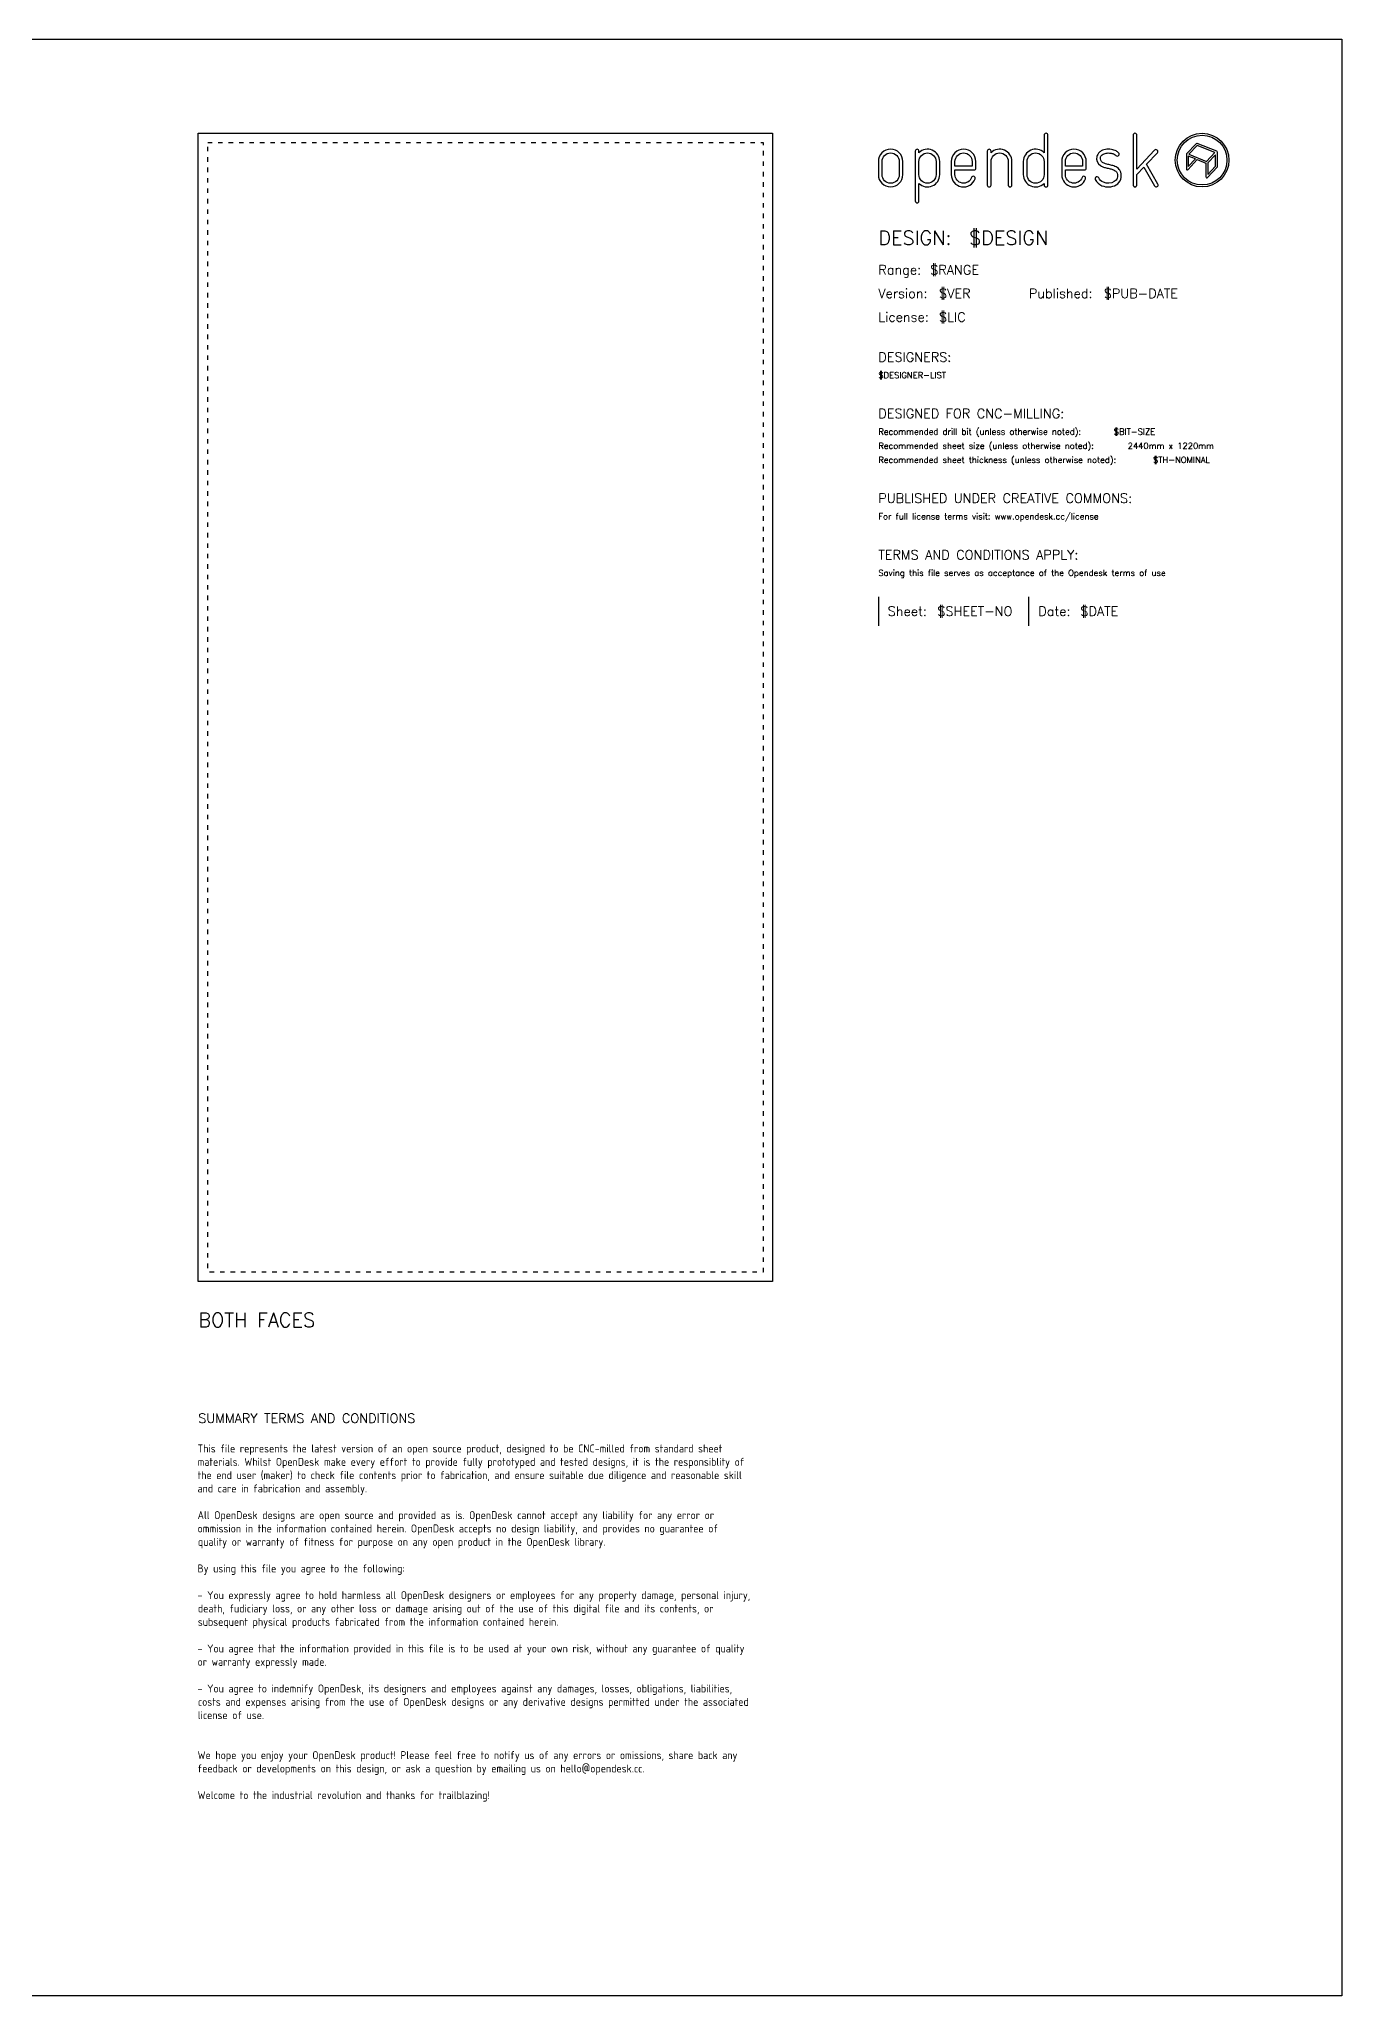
# Model space of a CAD drawing. Extents: x 7129 to 13309, y -300 to 4158.
# Drawn here: x 10541 to 13309, y 0 to 4158 of the extents above; entities that cross this region are included whole.
import ezdxf
from ezdxf.enums import TextEntityAlignment as Align

# ---------------------------------------------------------------- set-up
doc = ezdxf.new("R2010")
doc.units = 0
doc.linetypes.add('DGN_STYLE_5', pattern=[22.17944, 9.505474, -12.673965])
doc.layers.add('00-NOPRINT_TEXT', color=7, linetype='CONTINUOUS')
doc.layers.add('00_NOPRINT_TOLERANCE', color=7, linetype='DGN_STYLE_5')
doc.layers.add('BOARD_$TH-NOMINAL', color=3, linetype='CONTINUOUS', lineweight=30)
doc.styles.add('OD-ISOCP-17', font='isocp.shx', dxfattribs={"height": 17})
doc.styles.add('OD-SIMPLEX-13', font='simplex.shx', dxfattribs={"height": 13})
doc.styles.add('OD-SIMPLEX-20', font='simplex.shx', dxfattribs={"height": 20})
doc.styles.add('OD-SIMPLEX-30', font='simplex.shx', dxfattribs={"height": 30})

msp = doc.modelspace()

# ---------------------------------------------------------------- linework, layer by layer
at = {"layer": '00-NOPRINT_TEXT', "color": 7}
for p, q in [((12323.8, 2973), (12323.8, 2911.3)), ((12643.6, 2911.3), (12643.6, 2973))]:
    msp.add_line(p, q, dxfattribs=at)
at = {"layer": '00-NOPRINT_TEXT', "flags": 128}
msp.add_lwpolyline([(7428.8, 4158), (13308.8, 4158), (13308.8, 0), (7428.8, 0)], close=True, dxfattribs=at)
at = {"layer": '00-NOPRINT_TEXT'}
for points in [[(12631.8, 3870.1, 0.662711), (12676.1, 3851.4), (12676.1, 3848, 1), (12684.1, 3848), (12684.1, 3954, 1), (12676.1, 3954), (12676.1, 3916.7, 0.662711), (12631.8, 3898)], [(12887.9, 3886), (12910.9, 3846, 1), (12917.7, 3850), (12893.6, 3892.1), (12916.7, 3916.6, 1), (12910.9, 3922), (12873.1, 3881.9), (12873.1, 3954, 1), (12865.2, 3954), (12865.2, 3848, 1), (12873.1, 3848), (12873.1, 3870.4)], [(12323.8, 3898), (12323.8, 3870.1, 1), (12376, 3870.1), (12376, 3898, 1)], [(12368.1, 3898), (12368.1, 3870.1, -1), (12331.7, 3870.1), (12331.7, 3898, -1)], [(12454.4, 3898, 0.662711), (12410.1, 3916.7), (12410.1, 3920.1, 1), (12402.1, 3920.1), (12402.1, 3814.1, 1), (12410.1, 3814.1), (12410.1, 3851.4, 0.662711), (12454.4, 3870.1)], [(12410.1, 3898, -1), (12446.5, 3898), (12446.5, 3870.1, -1), (12410.1, 3870.1)], [(12531.1, 3898, 1), (12478.8, 3898), (12478.8, 3870.1, 0.839291), (12529.5, 3861.2, 1), (12522, 3863.9, -0.839291), (12486.7, 3870.1), (12486.7, 3880.1), (12527.1, 3880.1, 0.414214), (12531.1, 3884.1)], [(12523.1, 3888.1), (12486.7, 3888.1), (12486.7, 3898, -1), (12523.1, 3898)], [(12607.6, 3898, 0.662711), (12563.3, 3916.7), (12563.3, 3920.1, 1), (12555.3, 3920.1), (12555.3, 3848, 1), (12563.3, 3848), (12563.3, 3898, -1), (12599.7, 3898), (12599.7, 3848, 1), (12607.6, 3848)], [(12676.1, 3870.1, -1), (12639.7, 3870.1), (12639.7, 3898, -1), (12676.1, 3898)], [(12765.7, 3898, 1), (12713.4, 3898), (12713.4, 3870.1, 0.839291), (12764.1, 3861.2, 1), (12756.6, 3863.9, -0.839291), (12721.3, 3870.1), (12721.3, 3880.1), (12761.7, 3880.1, 0.414214), (12765.7, 3884.1)], [(12757.7, 3888.1), (12721.3, 3888.1), (12721.3, 3898, -1), (12757.7, 3898)], [(12828.9, 3920.3, 0.045707), (12824.4, 3922.3, 0.040194), (12819.6, 3923.5, 0.040556), (12812.3, 3924, 0.094973), (12800.4, 3921.8, 0.070872), (12794.5, 3918.4, 0.048346), (12791.9, 3915.9, 0.04488), (12789.9, 3913.1, 0.072273), (12788.1, 3908.6, 0.309308), (12795.7, 3889.4, 0.053458), (12800.7, 3886.7, 0.041245), (12807.8, 3884.5, -0.005863), (12816.2, 3882.6, -0.030773), (12823.4, 3880.3, -0.132607), (12829.6, 3875.8, -0.093408), (12831.2, 3872.9, -0.14847), (12831.3, 3862.7, -0.201639), (12825.2, 3855.2, -0.222831), (12802, 3853.9, -0.190617), (12792, 3863.4, 1), (12784.8, 3860, 0.190617), (12799, 3846.5, 0.222831), (12829, 3848.2, 0.201639), (12838.9, 3860.4, 0.14847), (12838.8, 3875.3, 0.093408), (12835.8, 3880.8, 0.132607), (12826.3, 3887.7, 0.030773), (12818.1, 3890.3, 0.005863), (12809.5, 3892.3, -0.041245), (12803.7, 3894.1, -0.053458), (12800.1, 3896, -0.305258), (12795.8, 3906.7, -0.07419), (12796.8, 3909.1, -0.042878), (12797.9, 3910.7, -0.048346), (12799.4, 3912.1, -0.070872), (12803.4, 3914.4, -0.094973), (12812.3, 3916.1, -0.040556), (12818.3, 3915.6, -0.040194), (12821.9, 3914.7, -0.045707), (12825, 3913.3, -0.062202), (12828.8, 3910.6, 1), (12834.3, 3916.4, 0.062202)], [(13043.9, 3885.8, 0.190898), (13044.4, 3887.3), (13044.4, 3917.6, 0.306072), (13043.1, 3919.6), (13001.6, 3936.3, 0.309065), (12999.3, 3935.8), (12978.9, 3914, 0.190898), (12978.3, 3912.6), (12978.3, 3882.2, 0.679405), (12981.9, 3880.8), (13001.6, 3901.9), (13019.9, 3894.5), (13019.9, 3865.5, 0.679405), (13023.4, 3864.1)]]:
    msp.add_lwpolyline(points, format="xyb", close=True, dxfattribs=at)
for points in [[(12982.4, 3909.6), (12982.4, 3887.4), (12997.5, 3903.5)], [(13021.4, 3898.3), (13038.8, 3916.9), (13001.3, 3931.9), (12983.9, 3913.4)], [(13024, 3870.7), (13040.3, 3888.1), (13040.3, 3912.4), (13024, 3895.1)]]:
    msp.add_lwpolyline(points, close=True, dxfattribs=at)
for radius in [57, 52.9]:
    msp.add_circle((13011.7, 3901), radius, dxfattribs=at)
at = {"layer": '00_NOPRINT_TOLERANCE', "flags": 128}
for points in [[(10878.8, 3958), (12098.8, 3958), (12098.8, 1518), (10878.8, 1518)], [(10898.8, 3938), (12078.8, 3938), (12078.8, 1538), (10898.8, 1538)]]:
    msp.add_lwpolyline(points, close=True, dxfattribs=at)
at = {"layer": 'BOARD_$TH-NOMINAL', "flags": 128}
msp.add_lwpolyline([(10878.8, 3958), (12098.8, 3958), (12098.8, 1518), (10878.8, 1518)], close=True, dxfattribs=at)

# ---------------------------------------------------------------- texts
at = {"layer": '00-NOPRINT_TEXT'}
for s, height, style, p in [('DESIGN:', 30, 'OD-SIMPLEX-30', (12323.8, 3720.9)), ('$DESIGN', 30, 'OD-SIMPLEX-30', (12516.5, 3720.9)), ('Range:', 20, 'OD-SIMPLEX-20', (12323.8, 3657.9)), ('$RANGE', 20, 'OD-SIMPLEX-20', (12434.1, 3657.9)), ('Version:', 20, 'OD-SIMPLEX-20', (12323.8, 3607.7)), ('$VER', 20, 'OD-SIMPLEX-20', (12452.9, 3607.7)), ('Published:', 20, 'OD-SIMPLEX-20', (12643.6, 3607.7)), ('$PUB-DATE', 20, 'OD-SIMPLEX-20', (12802.9, 3607.7)), ('License:', 20, 'OD-SIMPLEX-20', (12323.8, 3557.4)), ('$LIC', 20, 'OD-SIMPLEX-20', (12452.9, 3557.4)), ('$DESIGNER-LIST', 13, 'OD-SIMPLEX-13', (12323.8, 3437.4)), ('DESIGNERS:', 20, 'OD-SIMPLEX-20', (12323.8, 3472.4)), ('DESIGNED FOR CNC-MILLING:', 20, 'OD-SIMPLEX-20', (12323.8, 3352.4)), ('Recommended drill bit (unless otherwise noted):', 13, 'OD-SIMPLEX-13', (12323.8, 3317.4)), ('$BIT-SIZE', 13, 'OD-SIMPLEX-13', (12824.2, 3317.4)), ('Recommended sheet size (unless otherwise noted):', 13, 'OD-SIMPLEX-13', (12323.8, 3287.4)), ('2440mm x 1220mm', 13, 'OD-SIMPLEX-13', (12853.7, 3287.4)), ('Recommended sheet thickness (unless otherwise noted):', 13, 'OD-SIMPLEX-13', (12323.8, 3257.4)), ('$TH-NOMINAL', 13, 'OD-SIMPLEX-13', (12907.5, 3257.4)), ('PUBLISHED UNDER CREATIVE COMMONS:', 20, 'OD-SIMPLEX-20', (12323.8, 3172.4)), ('For full license terms visit: www.opendesk.cc/license', 13, 'OD-SIMPLEX-13', (12323.8, 3137.4)), ('TERMS AND CONDITIONS APPLY:', 20, 'OD-SIMPLEX-20', (12323.8, 3052.3)), ('Saving this file serves as acceptance of the Opendesk terms of use ', 13, 'OD-SIMPLEX-13', (12323.8, 3017.3)), ('Sheet:', 20, 'OD-SIMPLEX-20', (12343.8, 2932.3)), ('$SHEET-NO', 20, 'OD-SIMPLEX-20', (12449.3, 2932.3)), ('Date:', 20, 'OD-SIMPLEX-20', (12663.6, 2932.3)), ('$DATE', 20, 'OD-SIMPLEX-20', (12753.2, 2932.3))]:
    msp.add_text(s, height=height, dxfattribs=dict(at, style=style)).set_placement(p)
at = {"layer": '00-NOPRINT_TEXT', "color": 7}
for s, height, style, p in [('BOTH FACES', 30, 'OD-SIMPLEX-30', (10878.8, 1451.3)), ('SUMMARY TERMS AND CONDITIONS', 20, 'OD-SIMPLEX-20', (10878.8, 1237.4))]:
    msp.add_text(s, height=height, rotation=360, dxfattribs=dict(at, style=style)).set_placement(p, align=Align.TOP_LEFT)
at = {"layer": '00-NOPRINT_TEXT', "color": 7, "style": 'OD-ISOCP-17'}
for s, p in [('This file represents the latest version of an open source product, designed to be CNC-milled from standard sheet', (10877.2, 1154.7)), ('materials. Whilst OpenDesk make every effort to provide fully prototyped and tested designs, it is the responsiblity of', (10877.2, 1126.3)), ('the end user (maker) to check file contents prior to fabrication, and ensure suitable due diligence and reasonable skill', (10877.2, 1098)), ('and care in fabrication and assembly.', (10877.2, 1069.7)), ('All OpenDesk designs are open source and provided as is. OpenDesk cannot accept any liability for any error or', (10877.2, 1013)), ('ommission in the information contained herein. OpenDesk accepts no design liability, and provides no guarantee of', (10877.2, 984.7)), ('quality or warranty of fitness for purpose on any open product in the OpenDesk library.', (10877.8, 956.3)), ('By using this file you agree to the following:', (10877.2, 899.7)), ('- You expressly agree to hold harmless all OpenDesk designers or employees for any property damage, personal injury,', (10877.2, 843)), ('death, fudiciary loss, or any other loss or damage arising out of the use of this digital file and its contents, or', (10877.8, 814.7)), ('subsequent physical products fabricated from the information contained herein.', (10877.8, 786.3)), ('- You agree that the information provided in this file is to be used at your own risk, without any guarantee of quality', (10877.2, 729.7)), ('or warranty expressly made.', (10877.2, 701.3)), ('- You agree to indemnify OpenDesk, its designers and employees against any damages, losses, obligations, liabilities,', (10877.2, 644.7)), ('costs and expenses arising from the use of OpenDesk designs or any derivative designs permitted under the associated', (10877.8, 616.3)), ('license of use.', (10877.6, 588)), ('We hope you enjoy your OpenDesk product! Please feel free to notify us of any errors or omissions, share back any', (10877.2, 503)), ('feedback or developments on this design, or ask a question by emailing us on hello@opendesk.cc.', (10877.2, 474.7)), ('Welcome to the industrial revolution and thanks for trailblazing!', (10877.2, 418))]:
    msp.add_text(s, height=17, rotation=360, dxfattribs=at).set_placement(p)

doc.saveas('drawing.dxf')
